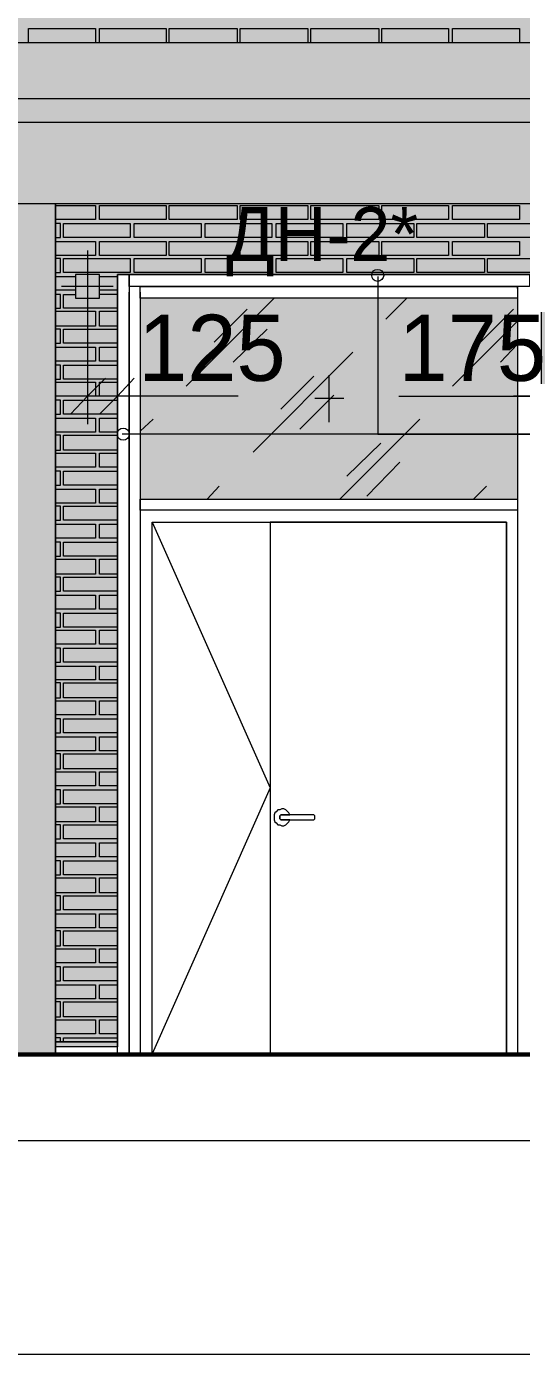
# Model space of a CAD drawing. Header units: millimetres. Extents: x -28928 to 100580, y -22867 to 36490.
# Drawn here: x -13507 to -11408, y -6037 to -415 of the extents above; entities that cross this region are included whole.
import ezdxf

# ---------------------------------------------------------------- set-up
doc = ezdxf.new("R2010")
doc.units = ezdxf.units.MM
doc.layers.add('PDF _Геометрия', color=7, linetype='Continuous', true_color=0x8f8e8d)
doc.layers.add('PDF _Сплошная заливка', color=7, linetype='Continuous', true_color=0xffffff)
doc.layers.add('PDF _Текст', color=7, linetype='Continuous')

msp = doc.modelspace()

# ---------------------------------------------------------------- hatches: boundary and pattern name
at = {"layer": 'PDF _Сплошная заливка', "true_color": 0xdcd6cf, "transparency": 33554559}
h = msp.add_hatch(color=254, dxfattribs=at)
h.paths.add_polyline_path([(-15922.4, -4713.2), (-15922.4, -1464), (-13823.9, -1464), (-13823.9, -4713.2), (-13561.6, -4713.2), (-13561.6, -1163.6), (-19459.3, -1163.6), (-19459.3, -4713.2), (-17919.3, -4713.2), (-17919.3, -1464), (-16518.9, -1464), (-16518.9, -4713.2)])
h.paths.add_polyline_path([(-19700.5, -482.4), (-9335.1, -482.4), (-9335.1, 4218), (-12072.4, 4218), (-12072.4, 6929.9), (-9335.1, 6929.9), (-9335.1, 9028.4), (-21815.9, 9028.4), (-21815.9, -4713.2), (-19776.6, -4713.2), (-19776.6, -727.8), (-19730.1, -727.8), (-19730.1, -820.9), (-19708.9, -820.9), (-19708.9, -719.3), (-19700.5, -719.3)])
h.paths.add_polyline_path([(-10972.4, -4713.2), (-10972.4, -1464), (-9576.3, -1464), (-9576.3, -4713.2), (-9335.1, -4713.2), (-9335.1, -1163.6), (-13383.9, -1163.6), (-13383.9, -4713.2), (-13121.6, -4713.2), (-13121.6, -1464), (-11323.6, -1464), (-11323.6, -4713.2)])
at = {"layer": 'PDF _Сплошная заливка', "true_color": 0x383e42, "transparency": 33554559}
for points in [[(-19679.3, -719.3), (-7257.8, -719.3), (-7257.8, -482.4), (-19700.5, -482.4), (-19700.5, -820.9), (-19679.3, -820.9)], [(-7215.5, -727.8), (-7207, -727.8), (-7207, -719.3), (-19679.3, -719.3), (-19679.3, -820.9), (-7215.5, -820.9)]]:
    msp.add_hatch(color=250, dxfattribs=at).paths.add_polyline_path(points)
at = {"layer": 'PDF _Сплошная заливка', "true_color": 0xa48f7a, "transparency": 33554559}
h = msp.add_hatch(color=252, dxfattribs=at)
h.paths.add_polyline_path([(-13561.6, -4734.3), (-13561.6, -4713.2), (-13823.9, -4713.2), (-13823.9, -4734.3)])
h.paths.add_polyline_path([(-13383.9, -4713.2), (-13383.9, -4734.3), (-13121.6, -4734.3), (-13121.6, -4713.2)])

# ---------------------------------------------------------------- linework, layer by layer
at = {"layer": 'PDF _Геометрия', "lineweight": 9}
for points in [[(-13498.2, -482.4), (-13498.2, -423.2), (-13214.7, -423.2), (-13214.7, -482.4)], [(-13197.8, -482.4), (-13197.8, -423.2), (-12914.3, -423.2), (-12914.3, -482.4)], [(-12901.6, -482.4), (-12901.6, -423.2), (-12613.9, -423.2), (-12613.9, -482.4)], [(-12601.3, -482.4), (-12601.3, -423.2), (-12313.6, -423.2), (-12313.6, -482.4)], [(-12300.9, -482.4), (-12300.9, -423.2), (-12013.2, -423.2), (-12013.2, -482.4)], [(-12000.5, -482.4), (-12000.5, -423.2), (-11717, -423.2), (-11717, -482.4)], [(-11700.1, -482.4), (-11700.1, -423.2), (-11416.6, -423.2), (-11416.6, -482.4)], [(-13383.9, -1172), (-13214.7, -1172), (-13214.7, -1231.3), (-13383.9, -1231.3)], [(-13383.9, -1307.4), (-13362.8, -1307.4), (-13362.8, -1248.2), (-13383.9, -1248.2)], [(-13383.9, -1324.3), (-13214.7, -1324.3), (-13214.7, -1383.6), (-13383.9, -1383.6)], [(-13383.9, -1455.5), (-13362.8, -1455.5), (-13362.8, -1396.3), (-13383.9, -1396.3)], [(-13383.9, -1472.4), (-13299.3, -1472.4)], [(-13197.8, -1472.4), (-13121.6, -1472.4)], [(-13299.3, -1531.6), (-13383.9, -1531.6)], [(-13383.9, -1607.8), (-13362.8, -1607.8), (-13362.8, -1548.6), (-13383.9, -1548.6)], [(-13121.6, -1607.8), (-13206.3, -1607.8), (-13350.1, -1607.8), (-13350.1, -1548.6), (-13299.3, -1548.6)], [(-13121.6, -1531.6), (-13197.8, -1531.6)], [(-13121.6, -1548.6), (-13197.8, -1548.6)], [(-13383.9, -1620.5), (-13214.7, -1620.5), (-13214.7, -1684), (-13383.9, -1684)], [(-13121.6, -1684), (-13197.8, -1684), (-13197.8, -1620.5), (-13121.6, -1620.5)], [(-13383.9, -1755.9), (-13362.8, -1755.9), (-13362.8, -1696.6), (-13383.9, -1696.6)], [(-13121.6, -1755.9), (-13206.3, -1755.9), (-13350.1, -1755.9), (-13350.1, -1696.6), (-13206.3, -1696.6), (-13121.6, -1696.6)], [(-13383.9, -1772.8), (-13214.7, -1772.8), (-13214.7, -1832), (-13383.9, -1832)], [(-13121.6, -1832), (-13197.8, -1832), (-13197.8, -1772.8), (-13121.6, -1772.8)], [(-13383.9, -1908.2), (-13362.8, -1908.2), (-13362.8, -1849), (-13383.9, -1849)], [(-13121.6, -1908.2), (-13206.3, -1908.2), (-13350.1, -1908.2), (-13350.1, -1849), (-13206.3, -1849), (-13121.6, -1849)], [(-13383.9, -1920.9), (-13214.7, -1920.9), (-13214.7, -1980.1), (-13383.9, -1980.1)], [(-13121.6, -1980.1), (-13197.8, -1980.1), (-13197.8, -1920.9), (-13121.6, -1920.9)], [(-13383.9, -2056.3), (-13362.8, -2056.3), (-13362.8, -1997), (-13383.9, -1997)], [(-13121.6, -2056.3), (-13206.3, -2056.3), (-13350.1, -2056.3), (-13350.1, -1997), (-13206.3, -1997), (-13121.6, -1997)], [(-13383.9, -2073.2), (-13214.7, -2073.2), (-13214.7, -2132.4), (-13383.9, -2132.4)], [(-13121.6, -2132.4), (-13197.8, -2132.4), (-13197.8, -2073.2), (-13121.6, -2073.2)], [(-13383.9, -2208.6), (-13362.8, -2208.6), (-13362.8, -2145.1), (-13383.9, -2145.1)], [(-13121.6, -2208.6), (-13206.3, -2208.6), (-13350.1, -2208.6), (-13350.1, -2145.1), (-13206.3, -2145.1), (-13121.6, -2145.1)], [(-13383.9, -2221.3), (-13214.7, -2221.3), (-13214.7, -2280.5), (-13383.9, -2280.5)], [(-13121.6, -2280.5), (-13197.8, -2280.5), (-13197.8, -2221.3), (-13121.6, -2221.3)], [(-13383.9, -2356.6), (-13362.8, -2356.6), (-13362.8, -2297.4), (-13383.9, -2297.4)], [(-13121.6, -2356.6), (-13206.3, -2356.6), (-13350.1, -2356.6), (-13350.1, -2297.4), (-13206.3, -2297.4), (-13121.6, -2297.4)], [(-13383.9, -2373.6), (-13214.7, -2373.6), (-13214.7, -2432.8), (-13383.9, -2432.8)], [(-13121.6, -2432.8), (-13197.8, -2432.8), (-13197.8, -2373.6), (-13121.6, -2373.6)], [(-13383.9, -2504.7), (-13362.8, -2504.7), (-13362.8, -2445.5), (-13383.9, -2445.5)], [(-13121.6, -2504.7), (-13206.3, -2504.7), (-13350.1, -2504.7), (-13350.1, -2445.5), (-13206.3, -2445.5), (-13121.6, -2445.5)], [(-13383.9, -2521.6), (-13214.7, -2521.6), (-13214.7, -2580.9), (-13383.9, -2580.9)], [(-13121.6, -2580.9), (-13197.8, -2580.9), (-13197.8, -2521.6), (-13121.6, -2521.6)], [(-13383.9, -2657), (-13362.8, -2657), (-13362.8, -2597.8), (-13383.9, -2597.8)], [(-13121.6, -2657), (-13206.3, -2657), (-13350.1, -2657), (-13350.1, -2597.8), (-13206.3, -2597.8), (-13121.6, -2597.8)], [(-13383.9, -2669.7), (-13214.7, -2669.7), (-13214.7, -2733.2), (-13383.9, -2733.2)], [(-13121.6, -2733.2), (-13197.8, -2733.2), (-13197.8, -2669.7), (-13121.6, -2669.7)], [(-13383.9, -2805.1), (-13362.8, -2805.1), (-13362.8, -2745.9), (-13383.9, -2745.9)], [(-13121.6, -2805.1), (-13206.3, -2805.1), (-13350.1, -2805.1), (-13350.1, -2745.9), (-13206.3, -2745.9), (-13121.6, -2745.9)], [(-13383.9, -2822), (-13214.7, -2822), (-13214.7, -2881.3), (-13383.9, -2881.3)], [(-13121.6, -2881.3), (-13197.8, -2881.3), (-13197.8, -2822), (-13121.6, -2822)], [(-13383.9, -2957.4), (-13362.8, -2957.4), (-13362.8, -2898.2), (-13383.9, -2898.2)], [(-13121.6, -2957.4), (-13206.3, -2957.4), (-13350.1, -2957.4), (-13350.1, -2898.2), (-13206.3, -2898.2), (-13121.6, -2898.2)], [(-13383.9, -2970.1), (-13214.7, -2970.1), (-13214.7, -3029.3), (-13383.9, -3029.3)], [(-13121.6, -3029.3), (-13197.8, -3029.3), (-13197.8, -2970.1), (-13121.6, -2970.1)], [(-13383.9, -3105.5), (-13362.8, -3105.5), (-13362.8, -3046.3), (-13383.9, -3046.3)], [(-13121.6, -3105.5), (-13206.3, -3105.5), (-13350.1, -3105.5), (-13350.1, -3046.3), (-13206.3, -3046.3), (-13121.6, -3046.3)], [(-13383.9, -3122.4), (-13214.7, -3122.4), (-13214.7, -3181.6), (-13383.9, -3181.6)], [(-13121.6, -3181.6), (-13197.8, -3181.6), (-13197.8, -3122.4), (-13121.6, -3122.4)], [(-13383.9, -3257.8), (-13362.8, -3257.8), (-13362.8, -3194.3), (-13383.9, -3194.3)], [(-13121.6, -3257.8), (-13206.3, -3257.8), (-13350.1, -3257.8), (-13350.1, -3194.3), (-13206.3, -3194.3), (-13121.6, -3194.3)], [(-13383.9, -3270.5), (-13214.7, -3270.5), (-13214.7, -3329.7), (-13383.9, -3329.7)], [(-13121.6, -3329.7), (-13197.8, -3329.7), (-13197.8, -3270.5), (-13121.6, -3270.5)], [(-13383.9, -3405.9), (-13362.8, -3405.9), (-13362.8, -3346.6), (-13383.9, -3346.6)], [(-13121.6, -3405.9), (-13206.3, -3405.9), (-13350.1, -3405.9), (-13350.1, -3346.6), (-13206.3, -3346.6), (-13121.6, -3346.6)], [(-13383.9, -3422.8), (-13214.7, -3422.8), (-13214.7, -3482), (-13383.9, -3482)], [(-13121.6, -3482), (-13197.8, -3482), (-13197.8, -3422.8), (-13121.6, -3422.8)], [(-13383.9, -3558.2), (-13362.8, -3558.2), (-13362.8, -3494.7), (-13383.9, -3494.7)], [(-13121.6, -3558.2), (-13206.3, -3558.2), (-13350.1, -3558.2), (-13350.1, -3494.7), (-13206.3, -3494.7), (-13121.6, -3494.7)], [(-13383.9, -3570.9), (-13214.7, -3570.9), (-13214.7, -3630.1), (-13383.9, -3630.1)], [(-13121.6, -3630.1), (-13197.8, -3630.1), (-13197.8, -3570.9), (-13121.6, -3570.9)], [(-13383.9, -3706.3), (-13362.8, -3706.3), (-13362.8, -3647), (-13383.9, -3647)], [(-13121.6, -3706.3), (-13206.3, -3706.3), (-13350.1, -3706.3), (-13350.1, -3647), (-13206.3, -3647), (-13121.6, -3647)], [(-13383.9, -3719), (-13214.7, -3719), (-13214.7, -3782.4), (-13383.9, -3782.4)], [(-13121.6, -3782.4), (-13197.8, -3782.4), (-13197.8, -3719), (-13121.6, -3719)], [(-13383.9, -3854.3), (-13362.8, -3854.3), (-13362.8, -3795.1), (-13383.9, -3795.1)], [(-13121.6, -3854.3), (-13206.3, -3854.3), (-13350.1, -3854.3), (-13350.1, -3795.1), (-13206.3, -3795.1), (-13121.6, -3795.1)], [(-13383.9, -3871.3), (-13214.7, -3871.3), (-13214.7, -3930.5), (-13383.9, -3930.5)], [(-13121.6, -3930.5), (-13197.8, -3930.5), (-13197.8, -3871.3), (-13121.6, -3871.3)], [(-13383.9, -4006.6), (-13362.8, -4006.6), (-13362.8, -3947.4), (-13383.9, -3947.4)], [(-13121.6, -4006.6), (-13206.3, -4006.6), (-13350.1, -4006.6), (-13350.1, -3947.4), (-13206.3, -3947.4), (-13121.6, -3947.4)], [(-13383.9, -4019.3), (-13214.7, -4019.3), (-13214.7, -4082.8), (-13383.9, -4082.8)], [(-13121.6, -4082.8), (-13197.8, -4082.8), (-13197.8, -4019.3), (-13121.6, -4019.3)], [(-13383.9, -4154.7), (-13362.8, -4154.7), (-13362.8, -4095.5), (-13383.9, -4095.5)], [(-13121.6, -4154.7), (-13206.3, -4154.7), (-13350.1, -4154.7), (-13350.1, -4095.5), (-13206.3, -4095.5), (-13121.6, -4095.5)], [(-13383.9, -4171.6), (-13214.7, -4171.6), (-13214.7, -4230.9), (-13383.9, -4230.9)], [(-13121.6, -4230.9), (-13197.8, -4230.9), (-13197.8, -4171.6), (-13121.6, -4171.6)], [(-13383.9, -4307), (-13362.8, -4307), (-13362.8, -4243.6), (-13383.9, -4243.6)], [(-13121.6, -4307), (-13206.3, -4307), (-13350.1, -4307), (-13350.1, -4243.6), (-13206.3, -4243.6), (-13121.6, -4243.6)], [(-13383.9, -4319.7), (-13214.7, -4319.7), (-13214.7, -4379), (-13383.9, -4379)], [(-13121.6, -4379), (-13197.8, -4379), (-13197.8, -4319.7), (-13121.6, -4319.7)], [(-13383.9, -4455.1), (-13362.8, -4455.1), (-13362.8, -4395.9), (-13383.9, -4395.9)], [(-13121.6, -4455.1), (-13206.3, -4455.1), (-13350.1, -4455.1), (-13350.1, -4395.9), (-13206.3, -4395.9), (-13121.6, -4395.9)], [(-13383.9, -4472), (-13214.7, -4472), (-13214.7, -4531.3), (-13383.9, -4531.3)], [(-13121.6, -4531.3), (-13197.8, -4531.3), (-13197.8, -4472), (-13121.6, -4472)], [(-13383.9, -4607.4), (-13362.8, -4607.4), (-13362.8, -4544), (-13383.9, -4544)], [(-13121.6, -4607.4), (-13206.3, -4607.4), (-13350.1, -4607.4), (-13350.1, -4544), (-13206.3, -4544), (-13121.6, -4544)], [(-13383.9, -4620.1), (-13214.7, -4620.1), (-13214.7, -4679.3), (-13383.9, -4679.3)], [(-13121.6, -4679.3), (-13197.8, -4679.3), (-13197.8, -4620.1), (-13121.6, -4620.1)], [(-13362.8, -4713.2), (-13362.8, -4696.3), (-13383.9, -4696.3)], [(-13350.1, -4713.2), (-13350.1, -4696.3), (-13206.3, -4696.3), (-13121.6, -4696.3)]]:
    msp.add_lwpolyline(points, dxfattribs=at)
at = {"layer": 'PDF _Геометрия', "color": 7, "lineweight": 9}
for points in [[(-19700.5, -719.3), (-19708.9, -719.3), (-19708.9, -820.9), (-19708.9, -719.3), (-19700.5, -719.3), (-19700.5, -820.9), (-19700.5, -482.4), (-7257.8, -482.4), (-7257.8, -719.3), (-7253.6, -719.3), (-7253.6, -474), (-7245.1, -474), (-7245.1, -719.3)], [(-19679.3, -820.9), (-19679.3, -719.3), (-7207, -719.3), (-7207, -727.8), (-7173.2, -727.8), (-7215.5, -727.8), (-7215.5, -820.9)], [(-19772.4, -1163.6), (-7173.2, -1163.6), (-7173.2, -820.9), (-19772.4, -820.9), (-19772.4, -901.3)], [(-13248.6, -1362.4), (-13248.6, -1662.8), (-13248.6, -1980.1), (-13248.6, -2098.6)], [(-11150.1, -1362.4), (-11150.1, -1662.8), (-11150.1, -1980.1), (-11442, -1980.1)], [(-7486.3, -4734.3), (-9576.3, -4734.3), (-9576.3, -4713.2), (-7486.3, -4713.2), (-9576.3, -4713.2), (-7486.3, -4713.2), (-9335.1, -4713.2), (-9576.3, -4713.2), (-9576.3, -1464), (-10972.4, -1464), (-10972.4, -4713.2), (-11323.6, -4713.2), (-11323.6, -1464), (-13121.6, -1464), (-13121.6, -4713.2), (-13383.9, -4713.2), (-13121.6, -4713.2), (-13121.6, -4734.3), (-13383.9, -4734.3)], [(-13138.6, -1514.7), (-13358.6, -1514.7)], [(-13070.9, -4764), (-13070.9, -2441.3), (-13070.9, -4764), (-13121.6, -4764), (-13121.6, -2441.3), (-13121.6, -1540.1), (-13121.6, -1464), (-13070.9, -1464), (-13070.9, -1540.1), (-13070.9, -2441.3), (-13070.9, -1540.1)], [(-12017.4, -1472.4), (-12017.4, -2140.9), (-9478.9, -2140.9), (-13100.5, -2140.9)], [(-11425.1, -1523.2), (-11425.1, -1514.7), (-11425.1, -1565.5), (-13024.3, -1565.5), (-13024.3, -1514.7), (-11425.1, -1514.7)], [(-13024.3, -1523.2), (-13024.3, -1514.7)], [(-13024.3, -1540.1), (-13024.3, -2441.3), (-13024.3, -4764)], [(-12829.7, -1937.8), (-12457.4, -1565.5)], [(-11983.6, -1654.3), (-11894.7, -1565.5)], [(-11425.1, -1540.1), (-11425.1, -2441.3), (-11425.1, -4764)], [(-12711.3, -1751.6), (-12571.6, -1612)], [(-11581.6, -1751.6), (-11442, -1612)], [(-11700.1, -1937.8), (-11425.1, -1662.8)], [(-12630.9, -1836.3), (-12487, -1696.6)], [(-12546.3, -2217), (-12123.2, -1794)], [(-11497, -1836.3), (-11425.1, -1760.1)], [(-13121.6, -2085.9), (-13121.6, -1980.1), (-13121.6, -1861.6)], [(-12427.8, -2035.1), (-12288.2, -1895.5)], [(-12224.7, -1891.3), (-12224.7, -2090.1)], [(-13003.2, -1980.1), (-13367, -1980.1)], [(-12609.7, -1980.1), (-13032.8, -1980.1), (-13185.1, -1980.1)], [(-12347.4, -2119.7), (-12203.6, -1975.9)], [(-12283.9, -1988.6), (-12161.3, -1988.6)], [(-11928.6, -1980.1), (-11501.3, -1980.1), (-11234.7, -1980.1)], [(-13024.3, -2128.2), (-12969.3, -2077.4)], [(-12178.2, -2415.9), (-11839.7, -2077.4)], [(-12148.6, -2318.6), (-12004.7, -2179)], [(-12063.9, -2403.2), (-11924.3, -2259.3)], [(-12740.9, -2415.9), (-12690.1, -2360.9)], [(-11611.3, -2415.9), (-11556.3, -2360.9)], [(-12973.6, -2513.2), (-12474.3, -3638.6), (-12973.6, -4764), (-12973.6, -2513.2), (-12474.3, -2513.2), (-12474.3, -4764), (-11471.6, -4764), (-11471.6, -2513.2), (-12474.3, -2513.2), (-12474.3, -4764)], [(-12973.6, -4764), (-12973.6, -2513.2), (-11471.6, -2513.2), (-11471.6, -4764)], [(-23144.3, -4772.4), (84689.5, -4772.4)], [(-19789.3, -5132), (-7075.9, -5132)], [(82087.6, -6037.4), (56081.1, -6037.4), (29799.5, -6037.4), (29351.1, -6037.4), (5066.4, -6037.4), (4816.8, -6037.4), (-21587.4, -6037.4)]]:
    msp.add_lwpolyline(points, dxfattribs=at)
for points in [[(-13383.9, -4764), (-13383.9, -1163.6)], [(-13299.3, -1464), (-13299.3, -1565.5), (-13197.8, -1565.5), (-13197.8, -1464)], [(-11374.3, -1514.7), (-13070.9, -1514.7), (-13070.9, -1464), (-11374.3, -1464)], [(-11425.1, -2462.4), (-13024.3, -2462.4), (-13024.3, -2415.9), (-11425.1, -2415.9)], [(-12457.4, -3765.5), (-12457.4, -3774), (-12453.2, -3782.4), (-12448.9, -3786.6), (-12440.5, -3795.1), (-12432, -3795.1), (-12423.6, -3799.3), (-12415.1, -3799.3), (-12406.6, -3795.1), (-12398.2, -3786.6), (-12393.9, -3782.4), (-12389.7, -3774), (-12423.6, -3774), (-12427.8, -3774), (-12432, -3769.7), (-12432, -3765.5), (-12432, -3761.3), (-12432, -3757), (-12427.8, -3752.8), (-12423.6, -3752.8), (-12389.7, -3752.8), (-12393.9, -3744.3), (-12398.2, -3740.1), (-12406.6, -3731.6), (-12415.1, -3727.4), (-12423.6, -3727.4), (-12432, -3731.6), (-12440.5, -3731.6), (-12448.9, -3740.1), (-12453.2, -3744.3), (-12457.4, -3752.8)], [(-12423.6, -3774), (-12292.4, -3774), (-12288.2, -3774), (-12283.9, -3769.7), (-12283.9, -3765.5), (-12283.9, -3761.3), (-12283.9, -3757), (-12288.2, -3752.8), (-12292.4, -3752.8), (-12423.6, -3752.8), (-12427.8, -3752.8), (-12432, -3757), (-12432, -3761.3), (-12432, -3765.5), (-12432, -3769.7), (-12427.8, -3774)], [(-13383.9, -4713.2), (-13121.6, -4713.2)]]:
    msp.add_lwpolyline(points, close=True, dxfattribs=at)
at = {"layer": 'PDF _Геометрия', "lineweight": 9}
for points in [[(-12914.3, -1172), (-12914.3, -1231.3), (-13197.8, -1231.3), (-13197.8, -1172)], [(-12613.9, -1172), (-12613.9, -1231.3), (-12901.6, -1231.3), (-12901.6, -1172)], [(-12313.6, -1172), (-12313.6, -1231.3), (-12601.3, -1231.3), (-12601.3, -1172)], [(-12013.2, -1172), (-12013.2, -1231.3), (-12300.9, -1231.3), (-12300.9, -1172)], [(-11717, -1172), (-11717, -1231.3), (-12000.5, -1231.3), (-12000.5, -1172)], [(-11416.6, -1172), (-11416.6, -1231.3), (-11700.1, -1231.3), (-11700.1, -1172)], [(-13066.6, -1307.4), (-13206.3, -1307.4), (-13350.1, -1307.4), (-13350.1, -1248.2), (-13206.3, -1248.2), (-13066.6, -1248.2)], [(-12766.3, -1307.4), (-12905.9, -1307.4), (-13049.7, -1307.4), (-13049.7, -1248.2), (-12905.9, -1248.2), (-12766.3, -1248.2)], [(-12465.9, -1307.4), (-12605.5, -1307.4), (-12749.3, -1307.4), (-12749.3, -1248.2), (-12605.5, -1248.2), (-12465.9, -1248.2)], [(-12165.5, -1307.4), (-12309.3, -1307.4), (-12448.9, -1307.4), (-12448.9, -1248.2), (-12309.3, -1248.2), (-12165.5, -1248.2)], [(-11865.1, -1307.4), (-12008.9, -1307.4), (-12148.6, -1307.4), (-12148.6, -1248.2), (-12008.9, -1248.2), (-11865.1, -1248.2)], [(-11564.7, -1307.4), (-11708.6, -1307.4), (-11852.4, -1307.4), (-11852.4, -1248.2), (-11708.6, -1248.2), (-11564.7, -1248.2)], [(-11264.3, -1307.4), (-11408.2, -1307.4), (-11552, -1307.4), (-11552, -1248.2), (-11408.2, -1248.2), (-11264.3, -1248.2)], [(-12914.3, -1324.3), (-12914.3, -1383.6), (-13197.8, -1383.6), (-13197.8, -1324.3)], [(-12613.9, -1324.3), (-12613.9, -1383.6), (-12901.6, -1383.6), (-12901.6, -1324.3)], [(-12313.6, -1324.3), (-12313.6, -1383.6), (-12601.3, -1383.6), (-12601.3, -1324.3)], [(-12013.2, -1324.3), (-12013.2, -1383.6), (-12300.9, -1383.6), (-12300.9, -1324.3)], [(-11717, -1324.3), (-11717, -1383.6), (-12000.5, -1383.6), (-12000.5, -1324.3)], [(-11416.6, -1324.3), (-11416.6, -1383.6), (-11700.1, -1383.6), (-11700.1, -1324.3)], [(-13066.6, -1455.5), (-13206.3, -1455.5), (-13350.1, -1455.5), (-13350.1, -1396.3), (-13206.3, -1396.3), (-13066.6, -1396.3)], [(-12766.3, -1455.5), (-12905.9, -1455.5), (-13049.7, -1455.5), (-13049.7, -1396.3), (-12905.9, -1396.3), (-12766.3, -1396.3)], [(-12465.9, -1455.5), (-12605.5, -1455.5), (-12749.3, -1455.5), (-12749.3, -1396.3), (-12605.5, -1396.3), (-12465.9, -1396.3)], [(-12165.5, -1455.5), (-12309.3, -1455.5), (-12448.9, -1455.5), (-12448.9, -1396.3), (-12309.3, -1396.3), (-12165.5, -1396.3)], [(-11865.1, -1455.5), (-12008.9, -1455.5), (-12148.6, -1455.5), (-12148.6, -1396.3), (-12008.9, -1396.3), (-11865.1, -1396.3)], [(-11564.7, -1455.5), (-11708.6, -1455.5), (-11852.4, -1455.5), (-11852.4, -1396.3), (-11708.6, -1396.3), (-11564.7, -1396.3)], [(-11264.3, -1455.5), (-11408.2, -1455.5), (-11552, -1455.5), (-11552, -1396.3), (-11408.2, -1396.3), (-11264.3, -1396.3)]]:
    msp.add_lwpolyline(points, close=True, dxfattribs=at)
at = {"layer": 'PDF _Геометрия', "color": 7, "lineweight": 18}
for points in [[(-13320.5, -2056.3), (-13248.6, -1980.1), (-13172.4, -1904)], [(-13197.8, -2056.3), (-13121.6, -1980.1), (-13049.7, -1904)]]:
    msp.add_lwpolyline(points, dxfattribs=at)
at = {"layer": 'PDF _Геометрия', "color": 7, "lineweight": 40}
msp.add_lwpolyline([(82954.9, -4764), (-22513.9, -4764)], dxfattribs=at)
at = {"layer": 'PDF _Геометрия', "color": 7, "lineweight": 9}
for points in [[(-12042.8, -1468.2), (-12042.8, -1451.3), (-12034.3, -1442.8), (-12017.4, -1442.8)], [(-12042.8, -1468.2), (-12042.8, -1451.3), (-12034.3, -1442.8), (-12017.4, -1442.8)], [(-12017.4, -1442.8), (-12004.7, -1442.8), (-11992, -1451.3), (-11992, -1468.2)], [(-12017.4, -1442.8), (-12004.7, -1442.8), (-11992, -1451.3), (-11992, -1468.2)], [(-12017.4, -1493.6), (-12034.3, -1493.6), (-12042.8, -1480.9), (-12042.8, -1468.2)], [(-12017.4, -1493.6), (-12034.3, -1493.6), (-12042.8, -1480.9), (-12042.8, -1468.2)], [(-11992, -1468.2), (-11992, -1480.9), (-12004.7, -1493.6), (-12017.4, -1493.6)], [(-11992, -1468.2), (-11992, -1480.9), (-12004.7, -1493.6), (-12017.4, -1493.6)], [(-13121.6, -2140.9), (-13121.6, -2124), (-13113.2, -2115.5), (-13096.3, -2115.5)], [(-13121.6, -2140.9), (-13121.6, -2124), (-13113.2, -2115.5), (-13096.3, -2115.5)], [(-13096.3, -2115.5), (-13083.6, -2115.5), (-13070.9, -2124), (-13070.9, -2140.9)], [(-13096.3, -2115.5), (-13083.6, -2115.5), (-13070.9, -2124), (-13070.9, -2140.9)], [(-13096.3, -2166.3), (-13113.2, -2166.3), (-13121.6, -2153.6), (-13121.6, -2140.9)], [(-13096.3, -2166.3), (-13113.2, -2166.3), (-13121.6, -2153.6), (-13121.6, -2140.9)], [(-13070.9, -2140.9), (-13070.9, -2153.6), (-13083.6, -2166.3), (-13096.3, -2166.3)], [(-13070.9, -2140.9), (-13070.9, -2153.6), (-13083.6, -2166.3), (-13096.3, -2166.3)]]:
    msp.add_open_spline(points, degree=3, dxfattribs=at)
at = {"layer": 'PDF _Сплошная заливка', "color": 250, "lineweight": 9, "true_color": 0x383e42, "transparency": 33554559}
for points in [[(-19772.4, -820.9), (-19772.4, -1163.6), (-7173.2, -820.9), (-7173.2, -1163.6)], [(-13561.6, -1163.6), (-13561.6, -4764), (-13383.9, -1163.6), (-13383.9, -4764)]]:
    msp.add_solid(points, dxfattribs=at)
at = {"layer": 'PDF _Сплошная заливка', "color": 9, "lineweight": 9, "true_color": 0xc7c7c7, "transparency": 33554559}
msp.add_solid([(-13299.3, -1464), (-13299.3, -1565.5), (-13197.8, -1464), (-13197.8, -1565.5)], dxfattribs=at)
at = {"layer": 'PDF _Сплошная заливка', "lineweight": 9, "transparency": 33554559}
msp.add_solid([(-13024.3, -1565.5), (-13024.3, -2415.9), (-11425.1, -1565.5), (-11425.1, -2415.9)], dxfattribs=at)

# ---------------------------------------------------------------- texts
at = {"layer": 'PDF _Текст', "attachment_point": 4, "style": ''}
for s, insert, char_height in [('ДН-2*', (-12660.8, -1326.2), 227.71), ('125', (-13033.1, -1777), 280.13), ('175', (-11928.9, -1777), 280.13)]:
    msp.add_mtext(s, dxfattribs=dict(at, insert=insert, char_height=char_height))

doc.saveas('drawing.dxf')
